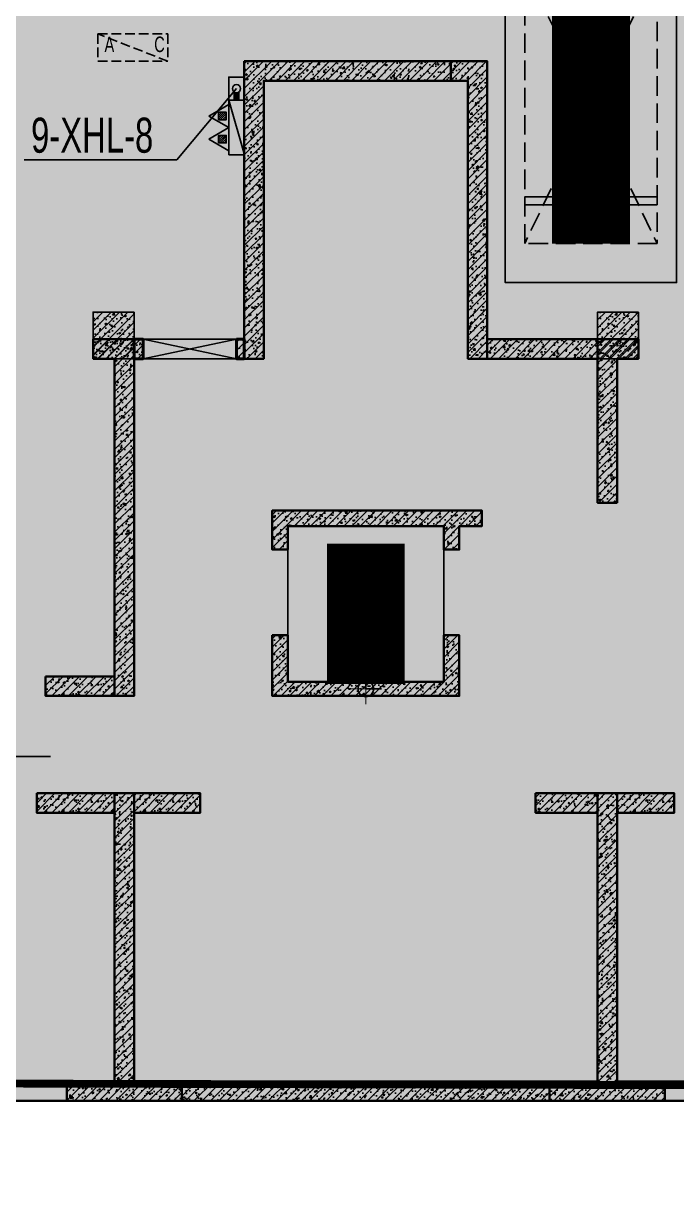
# Model space of a CAD drawing. Extents: x -1338203 to 1886333, y -530034 to 1031844.
# Drawn here: x 659719 to 668108, y -389957 to -375017 of the extents above; entities that cross this region are included whole.
import ezdxf

# ---------------------------------------------------------------- set-up
doc = ezdxf.new("R2010")
doc.units = 0
doc.header["$LTSCALE"] = 1000
doc.header["$MEASUREMENT"] = 0
doc.linetypes.add('A-001-平面参照B2$0$A-001-平面参照B2$0$DASH', pattern=[0.35, 0.25, -0.1])
doc.linetypes.add('DASH', pattern=[0.35, 0.25, -0.1])
for name, color, linetype, plot in [('A-001-主楼相对位置参照$0$AAD-A-MARK', 6, 'Continuous', False), ('A-001-平面参照B2$0$AUDIT_D_230109112056-2', 6, 'Continuous', False), ('M14预留预埋-B2$0$AAD-A-MARK', 6, 'Continuous', False), ('S14柱墙B2_B1$0$AAD-A-MARK', 6, 'Continuous', False)]:
    doc.layers.add(name, color=color, linetype=linetype, plot=plot)
for name, color, linetype in [('A-001-平面参照B2$0$0A-O-EQPM', 215, 'Continuous'), ('A-001-平面参照B2$0$AUDIT-BAD-LAYER', 7, 'Continuous'), ('A-001-车位参照B1$0$A-001-车位参照B1$0$$0$A-001-车位参照B2$0$0A-P-PKNG-CAR(A)', 43, 'Continuous'), ('p-a-core', 1, 'Continuous'), ('S001地下二墙柱$0$S001地下二墙柱$0$0S-CC-LINE', 52, 'Continuous'), ('S001地下二墙柱$0$S001地下二墙柱$0$0S-CW-HATCH', 251, 'Continuous'), ('S001地下二墙柱$0$S001地下二墙柱$0$0S-CW-HATCH-UP', 251, 'Continuous'), ('S14柱墙B2_B1$0$0S-CW-HATCH', 251, 'Continuous'), ('S14柱墙B2_B1$0$0S-CW-HATCH-UP', 251, 'Continuous'), ('S14柱墙B2_B1$0$0S-S-HOLE', 55, 'Continuous'), ('地面指向箭头', 7, 'Continuous'), ('负二层消火栓$0$负二层消火栓$0$0P-ACC-FH', 7, 'Continuous'), ('负二层消火栓$0$负二层消火栓$0$0P-DIM-FH', 3, 'Continuous'), ('负二层消火栓$0$负二层消火栓$0$0P-PIPE-FH', 1, 'Continuous'), ('负二层消火栓$0$负二层消火栓$0$0P-VPIPE-FH', 1, 'Continuous'), ('负二层消火栓$0$负二层消火栓$1$0P-EQUIP-FH', 7, 'Continuous'), ('负二层集水坑及排水沟$0$负二层集水坑及排水沟$0$0P-A-LEAD', 3, 'Continuous')]:
    doc.layers.add(name, color=color, linetype=linetype)
doc.layers.add('p-a-double', color=7, linetype='Continuous', true_color=0x00a0ff)
doc.layers.add('p-h-walkable', color=7, linetype='Continuous', lineweight=70, true_color=0xf0f0f0)
doc.layers.add('S14柱墙B2_B1$0$0S-CW-LINE', color=7, linetype='Continuous', lineweight=50)
doc.styles.add('A-001-平面参照B2$0$A-001-平面参照B2$0$AAD-TXT', font='AAD-TXT', dxfattribs={"width": 0.7, "bigfont": 'AAD-HZTXT'})
doc.styles.add('负二层消火栓$0$负二层消火栓$0$AAD-S', font='aad-s.shx', dxfattribs={"width": 0.7, "bigfont": 'aad-hztxt.shx'})
pattern_1 = [(45, (126415.59, -766686.8), (-53.033009, 53.033009), []), (50, (126415.59, -766686.8), (215.178055, -18.82564), [22.5, -247.5]), (355, (126415.59, -766686.8), (-41.6254, 225.65764), [18, -198]), (100.4514, (126433.52, -766688.37), (173.552815, 206.83186), [19.12206, -210.342634]), (46.1842, (126415.6, -766626.8), (320.17231, -49.6557), [33.75, -371.25]), (96.6356, (126442.27, -766630.94), (280.39881, 292.23536), [28.68309, -315.5139]), (351.1842, (126415.6, -766626.8), (280.39858, 292.23558), [27, -297]), (21, (126445.59, -766641.8), (179.072116, -120.785667), [22.5, -247.5]), (326, (126445.59, -766641.8), (72.9946, 217.54501), [18, -198]), (71.4514, (126460.51, -766651.87), (252.06679, 96.75915), [19.12206, -210.342634]), (37.5, (126415.59, -766686.8), (3.647957, 99.868156), [0, -195.6, 0, -201, 0, -198.75]), (7.5, (126415.59, -766686.8), (78.920861, 118.323514), [0, -114.6, 0, -191.1, 0, -75.75]), (327.5, (126348.69, -766686.8), (160.146731, -6.766462), [0, -75, 0, -234, 0, -310.5]), (317.5, (126318.69, -766686.8), (174.95585, 30.031495), [0, -97.5, 0, -155.4, 0, -220.5])]
pattern_2 = [(45, (126415.59, -766686.8), (-53.033009, 53.033009), []), (50, (126415.59, -766686.8), (215.178055, -18.82564), [22.5, -247.5]), (355, (126415.59, -766686.8), (-41.6254, 225.65764), [18, -198]), (100.4514, (126433.52, -766688.37), (173.552815, 206.83186), [19.12206, -210.34263]), (46.1842, (126415.6, -766626.8), (320.17231, -49.6557), [33.75, -371.25]), (96.6356, (126442.27, -766630.94), (280.39881, 292.23536), [28.68309, -315.5139]), (351.1842, (126415.6, -766626.8), (280.39858, 292.23558), [27, -297]), (21, (126445.59, -766641.8), (179.072116, -120.785667), [22.5, -247.5]), (326, (126445.59, -766641.8), (72.9946, 217.54501), [18, -198]), (71.4514, (126460.51, -766651.87), (252.06679, 96.75915), [19.12206, -210.34263]), (37.5, (126415.59, -766686.8), (3.647957, 99.868156), [0, -195.6, 0, -201, 0, -198.75]), (7.5, (126415.59, -766686.8), (78.920861, 118.323514), [0, -114.6, 0, -191.1, 0, -75.75]), (327.5, (126348.69, -766686.8), (160.146731, -6.766462), [0, -75, 0, -234, 0, -310.5]), (317.5, (126318.69, -766686.8), (174.95585, 30.031495), [0, -97.5, 0, -155.4, 0, -220.5])]
pattern_3 = [(45, (-1692902.3, -654590.26), (-53.0330086, 53.0330086), []), (50, (-1692902.3, -654590.26), (215.178055, -18.82564), [22.5, -247.5]), (355, (-1692902.3, -654590.26), (-41.6254, 225.65764), [18, -198]), (100.4514, (-1692884.37, -654591.83), (173.552815, 206.831863), [19.122057, -210.342634]), (46.1842, (-1692902.3, -654530.26), (320.172315, -49.655704), [33.75, -371.25]), (96.6356, (-1692875.62, -654534.4), (280.39881, 292.23536), [28.683086, -315.5139]), (351.1842, (-1692902.3, -654530.26), (280.398584, 292.23558), [27, -297]), (21, (-1692872.3, -654545.26), (179.072116, -120.785667), [22.5, -247.5]), (326, (-1692872.3, -654545.26), (72.9946, 217.545014), [18, -198]), (71.4514, (-1692857.38, -654555.32), (252.066789, 96.759149), [19.122057, -210.342634]), (37.5, (-1692902.3, -654590.26), (3.6479566, 99.8681561), [0, -195.6, 0, -201, 0, -198.75]), (7.5, (-1692902.3, -654590.26), (78.920861, 118.3235136), [0, -114.6, 0, -191.1, 0, -75.75]), (327.5, (-1692969.2, -654590.26), (160.1467309, -6.7664615), [0, -75, 0, -234, 0, -310.5]), (317.5, (-1692999.2, -654590.26), (174.955851, 30.031495), [0, -97.5, 0, -155.4, 0, -220.5])]
pattern_4 = [(45, (-32169.58, 344469.444), (-53.0330086, 53.0330086), []), (50, (-32169.58, 344469.44), (215.178055, -18.82564), [22.5, -247.5]), (355, (-32169.58, 344469.44), (-41.6254, 225.65764), [18, -198]), (100.4514, (-32151.65, 344467.88), (173.552815, 206.831863), [19.122057, -210.342634]), (46.1842, (-32169.58, 344529.44), (320.172315, -49.655704), [33.75, -371.25]), (96.6356, (-32142.9, 344525.3), (280.39881, 292.23536), [28.68309, -315.5139]), (351.1842, (-32169.58, 344529.44), (280.39858, 292.23558), [27, -297]), (21, (-32139.58, 344514.44), (179.072116, -120.785667), [22.5, -247.5]), (326, (-32139.58, 344514.44), (72.9946, 217.545014), [18, -198]), (71.4514, (-32124.66, 344504.38), (252.06679, 96.75915), [19.122057, -210.342634]), (37.5, (-32169.58, 344469.444), (3.6479566, 99.868156), [0, -195.6, 0, -201, 0, -198.75]), (7.5, (-32169.58, 344469.44), (78.920861, 118.323514), [0, -114.6, 0, -191.1, 0, -75.75]), (327.5, (-32236.48, 344469.44), (160.146731, -6.7664615), [0, -75, 0, -234, 0, -310.5]), (317.5, (-32266.48, 344469.44), (174.95585, 30.031495), [0, -97.5, 0, -155.4, 0, -220.5])]

# ---------------------------------------------------------------- blocks, each defined once
blk = doc.blocks.new('A-001-主楼相对位置参照')
at = {"layer": 'A-001-主楼相对位置参照$0$AAD-A-MARK'}
blk.add_lwpolyline([(-103249, -219863), (-101249, -219863), (-101249, -217863), (-103249, -217863)], close=True, dxfattribs=at)
blk = doc.blocks.new('A-001-平面参照B2$0$A-001-平面参照B2$0$AAD_ARCH_EQPM_高位空调室外机')
at = {"layer": 'A-001-平面参照B2$0$0A-O-EQPM', "linetype": 'A-001-平面参照B2$0$A-001-平面参照B2$0$DASH', "ltscale": 0.5}
blk.add_lwpolyline([(-450, 175), (-450, -175), (450, -175), (-450, 175), (450, 175), (450, -175)], dxfattribs=at)
at = {"layer": 'A-001-平面参照B2$0$0A-O-EQPM', "linetype": 'Continuous', "style": 'A-001-平面参照B2$0$A-001-平面参照B2$0$AAD-TXT', "width": 0.7}
for s, p in [('A', (-364, -58)), ('C', (274, -58))]:
    blk.add_text(s, height=200, dxfattribs=at).set_placement(p)
blk = doc.blocks.new('*U421')
at = {"ltscale": 0.5}
blk.add_blockref('A-001-平面参照B2$0$A-001-平面参照B2$0$AAD_ARCH_EQPM_高位空调室外机', (0, 0), dxfattribs=at)
blk = doc.blocks.new('A-001-平面参照B2')
at = {"layer": 'A-001-平面参照B2$0$AUDIT-BAD-LAYER'}
for q in [(-102249, -219753), (-102049, -219953)]:
    blk.add_line((-102249, -219953), q, dxfattribs=at)
at = {"layer": 'A-001-平面参照B2$0$AUDIT_D_230109112056-2'}
blk.add_circle((-102249, -219953), 100, dxfattribs=at)
at = {"layer": 'A-001-平面参照B2$0$0A-O-EQPM'}
blk.add_blockref('*U421', (-105239, -211718), dxfattribs=at)
blk = doc.blocks.new('负二层集水坑及排水沟')
at = {"layer": '负二层集水坑及排水沟$0$负二层集水坑及排水沟$0$0P-A-LEAD'}
blk.add_line((-111650, -220823), (-106296, -220823), dxfattribs=at)
blk = doc.blocks.new('M14预留预埋-B2')
at = {"layer": 'M14预留预埋-B2$0$AAD-A-MARK', "const_width": 10}
for points in [[(0, 200), (0, -200)], [(-200, 0), (200, 0)]]:
    blk.add_lwpolyline(points, dxfattribs=at)
at = {"layer": 'M14预留预埋-B2$0$AAD-A-MARK'}
blk.add_circle((0, 0), 100, dxfattribs=at)
blk = doc.blocks.new('M001-预留预埋B2')
blk.add_blockref('M14预留预埋-B2', (-102249, -219953))
blk = doc.blocks.new('负二层消火栓$0$负二层消火栓$1$$TwtSys$00000546')
h = blk.add_hatch()
h.set_pattern_fill('ANSI31', color=256, scale=200, style=0)
h.set_pattern_definition([(45, (-38543.802, -6670.83), (-17.67767, 17.67767), [])])
h.paths.add_polyline_path([(-65, 174), (65, 174), (65, 44), (-65, 44)])
for points in [[(0, 344), (-198, 0), (198, 0)], [(-65, 174), (65, 174), (65, 44), (-65, 44)]]:
    blk.add_lwpolyline(points, close=True)
blk = doc.blocks.new('负二层消火栓$0$负二层消火栓$0$$TwtSys$00000434')
for p, q in [((-0.5, 0.5), (-0.5, -0.5)), ((-0.5, -0.5), (0.5, 0.5)), ((0.5, 0.5), (-0.5, 0.5)), ((0.5, -0.5), (0.5, 0.5)), ((-0.5, -0.5), (0.5, -0.5))]:
    blk.add_line(p, q)
blk.add_solid([(0.5, -0.5), (0.5, 0.5), (-0.5, -0.5)])
blk = doc.blocks.new('负二层消火栓')
at = {"layer": '负二层消火栓$0$负二层消火栓$0$0P-ACC-FH'}
blk.add_lwpolyline([(-104008, -213095), (-103808, -213095), (-103808, -212096), (-104008, -212096)], close=True, dxfattribs=at)
at = {"layer": '负二层消火栓$0$负二层消火栓$0$0P-DIM-FH'}
for p, q in [((-103908, -212245), (-104674, -213158)), ((-104674, -213158), (-106636, -213158))]:
    blk.add_line(p, q, dxfattribs=at)
at = {"layer": '负二层消火栓$0$负二层消火栓$0$0P-PIPE-FH', "linetype": 'Continuous', "const_width": 82.5}
blk.add_lwpolyline([(-103908, -212298), (-103908, -212395)], dxfattribs=at)
at = {"layer": '负二层消火栓$0$负二层消火栓$0$0P-VPIPE-FH', "linetype": 'Continuous'}
blk.add_circle((-103908, -212245), 52.5, dxfattribs=at)
at = {"layer": '负二层消火栓$0$负二层消火栓$0$0P-ACC-FH', "xscale": -700, "yscale": -200, "zscale": 700, "rotation": 270}
blk.add_blockref('负二层消火栓$0$负二层消火栓$0$$TwtSys$00000434', (-103908, -212745), dxfattribs=at)
at = {"layer": '负二层消火栓$0$负二层消火栓$1$0P-EQUIP-FH', "xscale": -0.75, "yscale": 0.75, "zscale": 0.75, "rotation": 90}
for p in [(-104008, -212597, 800), (-104008, -212894, 800)]:
    blk.add_blockref('负二层消火栓$0$负二层消火栓$1$$TwtSys$00000546', p, dxfattribs=at)
at = {"layer": '负二层消火栓$0$负二层消火栓$0$0P-DIM-FH', "color": 7, "style": '负二层消火栓$0$负二层消火栓$0$AAD-S', "width": 0.7}
blk.add_text('9-XHL-8', height=450, dxfattribs=at).set_placement((-106546, -213068))
blk = doc.blocks.new('A$Cb720460c')
at = {"layer": '地面指向箭头'}
h = blk.add_hatch(color=251, dxfattribs=at)
h.dxf.hatch_style = 1
h.paths.add_polyline_path([(249440, 150783), (249140, 150283), (248840, 150783)])
blk = doc.blocks.new('子母车位')
at = {"layer": 'A-001-车位参照B1$0$A-001-车位参照B1$0$$0$A-001-车位参照B2$0$0A-P-PKNG-CAR(A)', "color": 5, "linetype": 'DASH'}
for p, q in [((-2200, 4300), (0, 4300)), ((-1950, 4050), (-250, 500)), ((-250, 4050), (-1950, 500))]:
    blk.add_line(p, q, dxfattribs=at)
at = {"layer": 'A-001-车位参照B1$0$A-001-车位参照B1$0$$0$A-001-车位参照B2$0$0A-P-PKNG-CAR(A)', "color": 5}
blk.add_lwpolyline([(0, 4300), (0, 0), (-2200, 0), (-2200, 4300), (-2500, 4300), (-2500, 9600), (0, 9600), (0, 4300)], dxfattribs=at)
at = {"layer": 'A-001-车位参照B1$0$A-001-车位参照B1$0$$0$A-001-车位参照B2$0$0A-P-PKNG-CAR(A)', "color": 5, "linetype": 'DASH'}
blk.add_lwpolyline([(-2200, 4800), (-300, 4800), (-300, 9350), (-2200, 4800), (-2200, 9350), (-300, 9350)], dxfattribs=at)
at = {"layer": 'A-001-车位参照B1$0$A-001-车位参照B1$0$$0$A-001-车位参照B2$0$0A-P-PKNG-CAR(A)', "color": 5}
for points in [[(-300, 5800), (-2200, 5800), (-2200, 5900), (-300, 5900)], [(-250, 1000), (-1950, 1000), (-1950, 1100), (-250, 1100)]]:
    blk.add_lwpolyline(points, close=True, dxfattribs=at)
at = {"layer": 'A-001-车位参照B1$0$A-001-车位参照B1$0$$0$A-001-车位参照B2$0$0A-P-PKNG-CAR(A)', "color": 5, "linetype": 'DASH'}
blk.add_lwpolyline([(-250, 4050), (-250, 500), (-1950, 500), (-1950, 4050)], close=True, dxfattribs=at)
at = {"layer": 'p-a-double', "ltscale": 0.002, "const_width": 1000}
blk.add_lwpolyline([(-1100, 500), (-1100, 9350)], dxfattribs=at)

msp = doc.modelspace()

# ---------------------------------------------------------------- hatches: boundary and pattern name
at = {"layer": 'p-h-walkable', "ltscale": 0.002}
h = msp.add_hatch(color=256, dxfattribs=at)
h.dxf.hatch_style = 1
h.paths.add_polyline_path([(728556.4, -320761.3), (728556.4, -348211.5), (746356.3, -348211.5), (750916.3, -338175), (842896.3, -338175), (843211.3, -349155), (839116.3, -349155), (839116.3, -377051.5), (864906.4, -377051.5), (864906.4, -390806.6), (875856.3, -395571.5), (875856.3, -404751.5), (834560.3, -404751.5), (839142.7, -442064.3), (869465.2, -438340.4), (871163.2, -452166.5), (873704.1, -451854.5), (877328.6, -464960.4), (761876, -479139.1), (761132.9, -468418.3), (764950.6, -465209), (763252.8, -451384.3), (799242.4, -446964.4), (793807.3, -404751.5), (750756.3, -404751.5), (751556.3, -388855), (648066.6, -388604.4), (648066.6, -380374.4), (641016.6, -380374.4), (641512.3, -365348.2), (660006.6, -364574.4), (660306.6, -340846.8), (656406.6, -340846.8), (656406.6, -336396.8), (656656.4, -340532.4), (656406.4, -332417.4), (712156.4, -332417.4), (712080.9, -320761.3)])
at = {"layer": 'S001地下二墙柱$0$S001地下二墙柱$0$0S-CW-HATCH'}
h = msp.add_hatch(color=256, dxfattribs=at)
h.dxf.hatch_style = 1
h.paths.add_polyline_path([(661141.6, -378724.4), (660616.6, -378724.4), (660616.6, -379324.4), (661141.6, -379324.4)])
h = msp.add_hatch(color=256, dxfattribs=at)
h.dxf.hatch_style = 1
h.paths.add_polyline_path([(667616.6, -378724.4), (667091.6, -378724.4), (667091.6, -379324.4), (667616.6, -379324.4)])
at = {"layer": 'S001地下二墙柱$0$S001地下二墙柱$0$0S-CW-HATCH-UP'}
h = msp.add_hatch(dxfattribs=at)
h.set_pattern_fill('钢筋混凝土', color=256, scale=30)
h.set_pattern_definition([(45, (693452.34, -369772.69), (-53.03301, 53.03301), []), (50, (693452.34, -369772.69), (215.1781, -18.8256), [22.5, -247.5]), (355, (693452.34, -369772.69), (-41.6254, 225.6576), [18, -198]), (100.4514, (693470.27, -369774.26), (173.5528, 206.8319), [19.122, -210.3426]), (46.1842, (693452.34, -369712.7), (320.1723, -49.6557), [33.75, -371.25]), (96.6356, (693479.02, -369716.82), (280.3988, 292.2354), [28.683, -315.514]), (351.1842, (693452.34, -369712.7), (280.3986, 292.2356), [27, -297]), (21, (693482.34, -369727.69), (179.0721, -120.7857), [22.5, -247.5]), (326, (693482.34, -369727.69), (72.9946, 217.545), [18, -198]), (71.4514, (693497.26, -369737.75), (252.0668, 96.7591), [19.122, -210.3426]), (37.5, (693452.34, -369772.69), (3.64796, 99.86816), [0, -195.6, 0, -201, 0, -198.75]), (7.5, (693452.34, -369772.69), (78.92086, 118.3235), [0, -114.6, 0, -191.1, 0, -75.75]), (327.5, (693385.44, -369772.69), (160.14673, -6.76646), [0, -75, 0, -234, 0, -310.5]), (317.5, (693355.44, -369772.69), (174.95585, 30.0315), [0, -97.5, 0, -155.4, 0, -220.5])])
h.paths.add_polyline_path([(661141.6, -378724.4), (660616.6, -378724.4), (660616.6, -379324.4), (661141.6, -379324.4)])
h = msp.add_hatch(dxfattribs=at)
h.set_pattern_fill('钢筋混凝土', color=256, scale=30)
h.set_pattern_definition([(45, (699902.34, -369772.69), (-53.03301, 53.03301), []), (50, (699902.34, -369772.69), (215.1781, -18.8256), [22.5, -247.5]), (355, (699902.34, -369772.69), (-41.6254, 225.6576), [18, -198]), (100.4514, (699920.27, -369774.26), (173.5528, 206.8319), [19.122, -210.3426]), (46.1842, (699902.34, -369712.7), (320.1723, -49.6557), [33.75, -371.25]), (96.6356, (699929.02, -369716.82), (280.3988, 292.2354), [28.683, -315.514]), (351.1842, (699902.34, -369712.7), (280.3986, 292.2356), [27, -297]), (21, (699932.34, -369727.69), (179.0721, -120.7857), [22.5, -247.5]), (326, (699932.34, -369727.69), (72.9946, 217.545), [18, -198]), (71.4514, (699947.26, -369737.75), (252.0668, 96.7591), [19.122, -210.3426]), (37.5, (699902.34, -369772.69), (3.64796, 99.86816), [0, -195.6, 0, -201, 0, -198.75]), (7.5, (699902.34, -369772.69), (78.92086, 118.3235), [0, -114.6, 0, -191.1, 0, -75.75]), (327.5, (699835.44, -369772.69), (160.14673, -6.76646), [0, -75, 0, -234, 0, -310.5]), (317.5, (699805.44, -369772.69), (174.95585, 30.0315), [0, -97.5, 0, -155.4, 0, -220.5])])
h.paths.add_polyline_path([(667616.6, -378724.4), (667091.6, -378724.4), (667091.6, -379324.4), (667616.6, -379324.4)])
at = {"layer": 'S14柱墙B2_B1$0$0S-CW-HATCH'}
h = msp.add_hatch(color=256, dxfattribs=at)
h.dxf.hatch_style = 1
h.paths.add_polyline_path([(662556.6, -375504.4), (662556.6, -379324.4), (662806.6, -379324.4), (662806.6, -375754.4), (665206.6, -375754.4), (665206.6, -375504.4)])
h = msp.add_hatch(color=256, dxfattribs=at)
h.dxf.hatch_style = 1
h.paths.add_polyline_path([(665206.6, -375754.4), (665426.6, -375754.4), (665426.6, -379324.4), (665676.6, -379324.4), (665676.6, -375504.4), (665206.6, -375504.4)])
h = msp.add_hatch(color=256, dxfattribs=at)
h.dxf.hatch_style = 1
h.paths.add_polyline_path([(660616.6, -379324.4), (660891.6, -379324.4), (660891.6, -383654.4), (661141.6, -383654.4), (661141.6, -379074.4), (660616.6, -379074.4)])
h = msp.add_hatch(color=256, dxfattribs=at)
h.dxf.hatch_style = 1
h.paths.add_polyline_path([(661141.6, -379074.4), (661256.6, -379074.4), (661256.6, -379324.4), (661141.6, -379324.4)])
h = msp.add_hatch(color=256, dxfattribs=at)
h.dxf.hatch_style = 1
h.paths.add_polyline_path([(662456.6, -379074.4), (662556.6, -379074.4), (662556.6, -379324.4), (662456.6, -379324.4)])
h = msp.add_hatch(color=256, dxfattribs=at)
h.dxf.hatch_style = 1
h.paths.add_polyline_path([(665676.6, -379074.4), (667091.6, -379074.4), (667091.6, -379324.4), (665676.6, -379324.4)])
h = msp.add_hatch(color=256, dxfattribs=at)
h.dxf.hatch_style = 1
h.paths.add_polyline_path([(667341.6, -381174.4), (667341.6, -379324.4), (667616.6, -379324.4), (667616.6, -379074.4), (667091.6, -379074.4), (667091.6, -381174.4)])
h = msp.add_hatch(color=256, dxfattribs=at)
h.dxf.hatch_style = 1
h.paths.add_polyline_path([(663116.6, -381774.4), (663116.6, -381474.4), (664226.6, -381474.4), (665116.6, -381474.4), (665116.6, -381774.4), (665316.6, -381774.4), (665316.6, -381474.4), (665606.6, -381474.4), (665606.6, -381294.4), (665606.6, -381274.4), (662936.6, -381274.4), (662916.6, -381274.4), (662916.6, -381774.4)])
h = msp.add_hatch(color=256, dxfattribs=at)
h.dxf.hatch_style = 1
h.paths.add_polyline_path([(662916.6, -382874.4), (662916.6, -383654.4), (664116.6, -383654.4), (665316.6, -383654.4), (665316.6, -382874.4), (665116.6, -382874.4), (665116.6, -383474.4), (664116.6, -383474.4), (663116.6, -383474.4), (663116.6, -382874.4)])
h = msp.add_hatch(color=256, dxfattribs=at)
h.dxf.hatch_style = 1
h.paths.add_polyline_path([(660006.6, -383404.4), (660891.6, -383404.4), (660891.6, -383654.4), (660006.6, -383654.4)])
h = msp.add_hatch(color=256, dxfattribs=at)
h.dxf.hatch_style = 1
h.paths.add_polyline_path([(659891.6, -384904.4), (660891.6, -384904.4), (660891.6, -385154.4), (659891.6, -385154.4)])
h = msp.add_hatch(color=256, dxfattribs=at)
h.dxf.hatch_style = 1
h.paths.add_polyline_path([(660276.6, -388854.4), (661016.6, -388854.4), (661756.6, -388854.4), (661756.6, -388604.4), (661141.6, -388604.4), (661141.6, -384904.4), (660891.6, -384904.4), (660891.6, -388604.4), (660276.6, -388604.4)])
h = msp.add_hatch(color=256, dxfattribs=at)
h.dxf.hatch_style = 1
h.paths.add_polyline_path([(661141.6, -384904.4), (661991.6, -384904.4), (661991.6, -385154.4), (661141.6, -385154.4)])
h = msp.add_hatch(color=256, dxfattribs=at)
h.dxf.hatch_style = 1
h.paths.add_polyline_path([(666296.6, -384904.4), (667091.6, -384904.4), (667091.6, -385154.4), (666296.6, -385154.4)])
h = msp.add_hatch(color=256, dxfattribs=at)
h.dxf.hatch_style = 1
h.paths.add_polyline_path([(667091.6, -388604.4), (666476.6, -388604.4), (666476.6, -388854.4), (667216.6, -388854.4), (667956.6, -388854.4), (667956.6, -388604.4), (667341.6, -388604.4), (667341.6, -384904.4), (667091.6, -384904.4)])
h = msp.add_hatch(color=256, dxfattribs=at)
h.dxf.hatch_style = 1
h.paths.add_polyline_path([(667341.6, -384904.4), (668076.6, -384904.4), (668076.6, -385154.4), (667341.6, -385154.4)])
h = msp.add_hatch(color=256, dxfattribs=at)
h.dxf.hatch_style = 1
h.paths.add_polyline_path([(654776.6, -388604.4), (660276.6, -388604.4), (660276.6, -388854.4), (654776.6, -388854.4)])
h = msp.add_hatch(color=256, dxfattribs=at)
h.dxf.hatch_style = 1
h.paths.add_polyline_path([(661756.6, -388604.4), (666476.6, -388604.4), (666476.6, -388854.4), (661756.6, -388854.4)])
h = msp.add_hatch(color=256, dxfattribs=at)
h.dxf.hatch_style = 1
h.paths.add_polyline_path([(667956.6, -388604.4), (673456.6, -388604.4), (673456.6, -388854.4), (667956.6, -388854.4)])
at = {"layer": 'S14柱墙B2_B1$0$0S-CW-HATCH-UP'}
h = msp.add_hatch(dxfattribs=at)
h.set_pattern_fill('钢筋混凝土', color=256, scale=30)
h.set_pattern_definition(pattern_1)
h.paths.add_polyline_path([(662556.6, -375504.4), (662556.6, -379324.4), (662806.6, -379324.4), (662806.6, -375754.4), (665206.6, -375754.4), (665206.6, -375504.4)])
h = msp.add_hatch(dxfattribs=at)
h.set_pattern_fill('钢筋混凝土', color=256, scale=30)
h.set_pattern_definition(pattern_1)
h.paths.add_polyline_path([(665206.6, -375754.4), (665426.6, -375754.4), (665426.6, -379324.4), (665676.6, -379324.4), (665676.6, -375504.4), (665206.6, -375504.4)])
h = msp.add_hatch(dxfattribs=at)
h.set_pattern_fill('钢筋混凝土', color=256, scale=30)
h.set_pattern_definition(pattern_1)
h.paths.add_polyline_path([(660616.6, -379324.4), (660891.6, -379324.4), (660891.6, -383654.4), (661141.6, -383654.4), (661141.6, -379074.4), (660616.6, -379074.4)])
h = msp.add_hatch(dxfattribs=at)
h.set_pattern_fill('钢筋混凝土', color=256, scale=30)
h.set_pattern_definition(pattern_4)
h.paths.add_polyline_path([(661141.6, -379074.4), (661256.6, -379074.4), (661256.6, -379324.4), (661141.6, -379324.4)])
h = msp.add_hatch(dxfattribs=at)
h.set_pattern_fill('钢筋混凝土', color=256, scale=30)
h.set_pattern_definition(pattern_4)
h.paths.add_polyline_path([(662456.6, -379074.4), (662556.6, -379074.4), (662556.6, -379324.4), (662456.6, -379324.4)])
h = msp.add_hatch(dxfattribs=at)
h.set_pattern_fill('钢筋混凝土', color=256, scale=30)
h.set_pattern_definition([(45, (-1692902.3, -539828.24), (-53.0330086, 53.0330086), []), (50, (-1692902.3, -539828.24), (215.178055, -18.82564), [22.5, -247.5]), (355, (-1692902.3, -539828.24), (-41.6254, 225.65764), [18, -198]), (100.4514, (-1692884.37, -539829.8), (173.552815, 206.831863), [19.122057, -210.342634]), (46.1842, (-1692902.3, -539768.24), (320.172315, -49.655704), [33.75, -371.25]), (96.6356, (-1692875.62, -539772.38), (280.39881, 292.23536), [28.683086, -315.5139]), (351.1842, (-1692902.3, -539768.24), (280.398584, 292.23558), [27, -297]), (21, (-1692872.3, -539783.24), (179.072116, -120.785667), [22.5, -247.5]), (326, (-1692872.3, -539783.24), (72.9946, 217.545014), [18, -198]), (71.4514, (-1692857.38, -539793.3), (252.066789, 96.759149), [19.122057, -210.342634]), (37.5, (-1692902.3, -539828.24), (3.6479566, 99.8681561), [0, -195.6, 0, -201, 0, -198.75]), (7.5, (-1692902.3, -539828.24), (78.920861, 118.3235136), [0, -114.6, 0, -191.1, 0, -75.75]), (327.5, (-1692969.2, -539828.24), (160.1467309, -6.7664615), [0, -75, 0, -234, 0, -310.5]), (317.5, (-1692999.2, -539828.24), (174.955851, 30.031495), [0, -97.5, 0, -155.4, 0, -220.5])])
h.paths.add_polyline_path([(665676.6, -379074.4), (667091.6, -379074.4), (667091.6, -379324.4), (665676.6, -379324.4)])
h = msp.add_hatch(dxfattribs=at)
h.set_pattern_fill('钢筋混凝土', color=256, scale=30)
h.set_pattern_definition(pattern_1)
h.paths.add_polyline_path([(667341.6, -381174.4), (667341.6, -379324.4), (667616.6, -379324.4), (667616.6, -379074.4), (667091.6, -379074.4), (667091.6, -381174.4)])
h = msp.add_hatch(dxfattribs=at)
h.set_pattern_fill('钢筋混凝土', color=256, scale=30)
h.set_pattern_definition(pattern_1)
h.paths.add_polyline_path([(663116.6, -381774.4), (663116.6, -381474.4), (664226.6, -381474.4), (665116.6, -381474.4), (665116.6, -381774.4), (665316.6, -381774.4), (665316.6, -381474.4), (665606.6, -381474.4), (665606.6, -381294.4), (665606.6, -381274.4), (662936.6, -381274.4), (662916.6, -381274.4), (662916.6, -381774.4)])
h = msp.add_hatch(dxfattribs=at)
h.set_pattern_fill('钢筋混凝土', color=256, scale=30)
h.set_pattern_definition(pattern_1)
h.paths.add_polyline_path([(662916.6, -382874.4), (662916.6, -383654.4), (664116.6, -383654.4), (665316.6, -383654.4), (665316.6, -382874.4), (665116.6, -382874.4), (665116.6, -383474.4), (664116.6, -383474.4), (663116.6, -383474.4), (663116.6, -382874.4)])
h = msp.add_hatch(dxfattribs=at)
h.set_pattern_fill('钢筋混凝土', color=256, scale=30)
h.set_pattern_definition([(45, (-1685392.3, -649390.26), (-53.0330086, 53.0330086), []), (50, (-1685392.3, -649390.26), (215.178055, -18.82564), [22.5, -247.5]), (355, (-1685392.3, -649390.26), (-41.6254, 225.65764), [18, -198]), (100.4514, (-1685374.37, -649391.83), (173.552815, 206.831863), [19.122057, -210.342634]), (46.1842, (-1685392.3, -649330.26), (320.172315, -49.655704), [33.75, -371.25]), (96.6356, (-1685365.62, -649334.4), (280.39881, 292.23536), [28.683086, -315.5139]), (351.1842, (-1685392.3, -649330.26), (280.398584, 292.23558), [27, -297]), (21, (-1685362.3, -649345.26), (179.072116, -120.785667), [22.5, -247.5]), (326, (-1685362.3, -649345.26), (72.9946, 217.545014), [18, -198]), (71.4514, (-1685347.38, -649355.32), (252.066789, 96.759149), [19.122057, -210.342634]), (37.5, (-1685392.3, -649390.26), (3.6479566, 99.8681561), [0, -195.6, 0, -201, 0, -198.75]), (7.5, (-1685392.3, -649390.26), (78.920861, 118.3235136), [0, -114.6, 0, -191.1, 0, -75.75]), (327.5, (-1685459.2, -649390.26), (160.1467309, -6.7664615), [0, -75, 0, -234, 0, -310.5]), (317.5, (-1685489.2, -649390.26), (174.955851, 30.031495), [0, -97.5, 0, -155.4, 0, -220.5])])
h.paths.add_polyline_path([(660006.6, -383404.4), (660891.6, -383404.4), (660891.6, -383654.4), (660006.6, -383654.4)])
h = msp.add_hatch(dxfattribs=at)
h.set_pattern_fill('钢筋混凝土', color=256, scale=30)
h.set_pattern_definition([(45, (-1685392.3, -650890.26), (-53.0330086, 53.0330086), []), (50, (-1685392.3, -650890.26), (215.178055, -18.82564), [22.5, -247.5]), (355, (-1685392.3, -650890.26), (-41.6254, 225.65764), [18, -198]), (100.4514, (-1685374.37, -650891.83), (173.552815, 206.831863), [19.122057, -210.342634]), (46.1842, (-1685392.3, -650830.26), (320.172315, -49.655704), [33.75, -371.25]), (96.6356, (-1685365.62, -650834.4), (280.39881, 292.23536), [28.683086, -315.5139]), (351.1842, (-1685392.3, -650830.26), (280.398584, 292.23558), [27, -297]), (21, (-1685362.3, -650845.26), (179.072116, -120.785667), [22.5, -247.5]), (326, (-1685362.3, -650845.26), (72.9946, 217.545014), [18, -198]), (71.4514, (-1685347.38, -650855.32), (252.066789, 96.759149), [19.122057, -210.342634]), (37.5, (-1685392.3, -650890.26), (3.6479566, 99.8681561), [0, -195.6, 0, -201, 0, -198.75]), (7.5, (-1685392.3, -650890.26), (78.920861, 118.3235136), [0, -114.6, 0, -191.1, 0, -75.75]), (327.5, (-1685459.2, -650890.26), (160.1467309, -6.7664615), [0, -75, 0, -234, 0, -310.5]), (317.5, (-1685489.2, -650890.26), (174.955851, 30.031495), [0, -97.5, 0, -155.4, 0, -220.5])])
h.paths.add_polyline_path([(659891.6, -384904.4), (660891.6, -384904.4), (660891.6, -385154.4), (659891.6, -385154.4)])
h = msp.add_hatch(dxfattribs=at)
h.set_pattern_fill('钢筋混凝土', color=256, scale=30)
h.set_pattern_definition(pattern_2)
h.paths.add_polyline_path([(660276.6, -388854.4), (661016.6, -388854.4), (661756.6, -388854.4), (661756.6, -388604.4), (661141.6, -388604.4), (661141.6, -384904.4), (660891.6, -384904.4), (660891.6, -388604.4), (660276.6, -388604.4)])
h = msp.add_hatch(dxfattribs=at)
h.set_pattern_fill('钢筋混凝土', color=256, scale=30)
h.set_pattern_definition([(45, (-1684347.3, -650890.26), (-53.0330086, 53.0330086), []), (50, (-1684347.3, -650890.26), (215.178055, -18.82564), [22.5, -247.5]), (355, (-1684347.3, -650890.26), (-41.6254, 225.65764), [18, -198]), (100.4514, (-1684329.37, -650891.83), (173.552815, 206.831863), [19.122057, -210.342634]), (46.1842, (-1684347.3, -650830.26), (320.172315, -49.655704), [33.75, -371.25]), (96.6356, (-1684320.62, -650834.4), (280.39881, 292.23536), [28.683086, -315.5139]), (351.1842, (-1684347.3, -650830.26), (280.398584, 292.23558), [27, -297]), (21, (-1684317.3, -650845.26), (179.072116, -120.785667), [22.5, -247.5]), (326, (-1684317.3, -650845.26), (72.9946, 217.545014), [18, -198]), (71.4514, (-1684302.38, -650855.32), (252.066789, 96.759149), [19.122057, -210.342634]), (37.5, (-1684347.3, -650890.26), (3.6479566, 99.8681561), [0, -195.6, 0, -201, 0, -198.75]), (7.5, (-1684347.3, -650890.26), (78.920861, 118.3235136), [0, -114.6, 0, -191.1, 0, -75.75]), (327.5, (-1684414.2, -650890.26), (160.1467309, -6.7664615), [0, -75, 0, -234, 0, -310.5]), (317.5, (-1684444.2, -650890.26), (174.955851, 30.031495), [0, -97.5, 0, -155.4, 0, -220.5])])
h.paths.add_polyline_path([(661141.6, -384904.4), (661991.6, -384904.4), (661991.6, -385154.4), (661141.6, -385154.4)])
h = msp.add_hatch(dxfattribs=at)
h.set_pattern_fill('钢筋混凝土', color=256, scale=30)
h.set_pattern_definition([(45, (-1679482.3, -650890.26), (-53.0330086, 53.0330086), []), (50, (-1679482.3, -650890.26), (215.178055, -18.82564), [22.5, -247.5]), (355, (-1679482.3, -650890.26), (-41.6254, 225.65764), [18, -198]), (100.4514, (-1679464.37, -650891.83), (173.552815, 206.831863), [19.122057, -210.342634]), (46.1842, (-1679482.3, -650830.26), (320.172315, -49.655704), [33.75, -371.25]), (96.6356, (-1679455.62, -650834.4), (280.39881, 292.23536), [28.683086, -315.5139]), (351.1842, (-1679482.3, -650830.26), (280.398584, 292.23558), [27, -297]), (21, (-1679452.3, -650845.26), (179.072116, -120.785667), [22.5, -247.5]), (326, (-1679452.3, -650845.26), (72.9946, 217.545014), [18, -198]), (71.4514, (-1679437.38, -650855.32), (252.066789, 96.759149), [19.122057, -210.342634]), (37.5, (-1679482.3, -650890.26), (3.6479566, 99.8681561), [0, -195.6, 0, -201, 0, -198.75]), (7.5, (-1679482.3, -650890.26), (78.920861, 118.3235136), [0, -114.6, 0, -191.1, 0, -75.75]), (327.5, (-1679549.2, -650890.26), (160.1467309, -6.7664615), [0, -75, 0, -234, 0, -310.5]), (317.5, (-1679579.2, -650890.26), (174.955851, 30.031495), [0, -97.5, 0, -155.4, 0, -220.5])])
h.paths.add_polyline_path([(666296.6, -384904.4), (667091.6, -384904.4), (667091.6, -385154.4), (666296.6, -385154.4)])
h = msp.add_hatch(dxfattribs=at)
h.set_pattern_fill('钢筋混凝土', color=256, scale=30)
h.set_pattern_definition(pattern_2)
h.paths.add_polyline_path([(667091.6, -388604.4), (666476.6, -388604.4), (666476.6, -388854.4), (667216.6, -388854.4), (667956.6, -388854.4), (667956.6, -388604.4), (667341.6, -388604.4), (667341.6, -384904.4), (667091.6, -384904.4)])
h = msp.add_hatch(dxfattribs=at)
h.set_pattern_fill('钢筋混凝土', color=256, scale=30)
h.set_pattern_definition([(45, (-1678057.3, -650890.26), (-53.0330086, 53.0330086), []), (50, (-1678057.3, -650890.26), (215.178055, -18.82564), [22.5, -247.5]), (355, (-1678057.3, -650890.26), (-41.6254, 225.65764), [18, -198]), (100.4514, (-1678039.37, -650891.83), (173.552815, 206.831863), [19.122057, -210.342634]), (46.1842, (-1678057.3, -650830.26), (320.172315, -49.655704), [33.75, -371.25]), (96.6356, (-1678030.62, -650834.4), (280.39881, 292.23536), [28.683086, -315.5139]), (351.1842, (-1678057.3, -650830.26), (280.398584, 292.23558), [27, -297]), (21, (-1678027.3, -650845.26), (179.072116, -120.785667), [22.5, -247.5]), (326, (-1678027.3, -650845.26), (72.9946, 217.545014), [18, -198]), (71.4514, (-1678012.38, -650855.32), (252.066789, 96.759149), [19.122057, -210.342634]), (37.5, (-1678057.3, -650890.26), (3.6479566, 99.8681561), [0, -195.6, 0, -201, 0, -198.75]), (7.5, (-1678057.3, -650890.26), (78.920861, 118.3235136), [0, -114.6, 0, -191.1, 0, -75.75]), (327.5, (-1678124.2, -650890.26), (160.1467309, -6.7664615), [0, -75, 0, -234, 0, -310.5]), (317.5, (-1678154.2, -650890.26), (174.955851, 30.031495), [0, -97.5, 0, -155.4, 0, -220.5])])
h.paths.add_polyline_path([(667341.6, -384904.4), (668076.6, -384904.4), (668076.6, -385154.4), (667341.6, -385154.4)])
h = msp.add_hatch(dxfattribs=at)
h.set_pattern_fill('钢筋混凝土', color=256, scale=30)
h.set_pattern_definition(pattern_3)
h.paths.add_polyline_path([(654776.6, -388604.4), (660276.6, -388604.4), (660276.6, -388854.4), (654776.6, -388854.4)])
h = msp.add_hatch(dxfattribs=at)
h.set_pattern_fill('钢筋混凝土', color=256, scale=30)
h.set_pattern_definition(pattern_3)
h.paths.add_polyline_path([(661756.6, -388604.4), (666476.6, -388604.4), (666476.6, -388854.4), (661756.6, -388854.4)])
h = msp.add_hatch(dxfattribs=at)
h.set_pattern_fill('钢筋混凝土', color=256, scale=30)
h.set_pattern_definition(pattern_3)
h.paths.add_polyline_path([(667956.6, -388604.4), (673456.6, -388604.4), (673456.6, -388854.4), (667956.6, -388854.4)])

# ---------------------------------------------------------------- linework, layer by layer
at = {"layer": 'p-a-core', "ltscale": 0.002, "const_width": 1000, "elevation": -83050}
msp.add_lwpolyline([(664116.4, -381700), (664116.4, -383500)], dxfattribs=at)
at = {"layer": 'p-h-walkable', "ltscale": 0.002, "const_width": 100, "elevation": -83050}
msp.add_lwpolyline([(751556.3, -388855), (648066.6, -388604.4), (648066.6, -380374.4), (641016.6, -380374.4), (641512.3, -365348.2), (660006.6, -364574.4), (660306.6, -340846.8), (656406.6, -340846.8), (656406.6, -336396.8), (656656.4, -340532.4), (656406.4, -332417.4), (712156.4, -332417.4), (712080.9, -320761.3), (728556.4, -320761.3), (728556.4, -348211.5), (746356.3, -348211.5)], dxfattribs=at)
at = {"layer": 'S001地下二墙柱$0$S001地下二墙柱$0$0S-CC-LINE', "color": 1}
for points in [[(661141.6, -378724.4), (660616.6, -378724.4), (660616.6, -379324.4), (661141.6, -379324.4)], [(667616.6, -378724.4), (667091.6, -378724.4), (667091.6, -379324.4), (667616.6, -379324.4)]]:
    msp.add_lwpolyline(points, close=True, dxfattribs=at)
at = {"layer": 'S14柱墙B2_B1$0$0S-CW-LINE', "lineweight": 35}
for points in [[(662556.6, -375504.4), (662556.6, -379324.4), (662806.6, -379324.4), (662806.6, -375754.4), (665206.6, -375754.4), (665206.6, -375504.4)], [(665206.6, -375754.4), (665426.6, -375754.4), (665426.6, -379324.4), (665676.6, -379324.4), (665676.6, -375504.4), (665206.6, -375504.4)], [(660616.6, -379324.4), (660891.6, -379324.4), (660891.6, -383654.4), (661141.6, -383654.4), (661141.6, -379074.4), (660616.6, -379074.4)], [(665676.6, -379074.4), (667091.6, -379074.4), (667091.6, -379324.4), (665676.6, -379324.4)], [(667341.6, -381174.4), (667341.6, -379324.4), (667616.6, -379324.4), (667616.6, -379074.4), (667091.6, -379074.4), (667091.6, -381174.4)], [(663116.6, -381774.4), (663116.6, -381474.4), (664226.6, -381474.4), (665116.6, -381474.4), (665116.6, -381774.4), (665316.6, -381774.4), (665316.6, -381474.4), (665606.6, -381474.4), (665606.6, -381294.4), (665606.6, -381274.4), (662936.6, -381274.4), (662916.6, -381274.4), (662916.6, -381774.4)], [(662916.6, -382874.4), (662916.6, -383654.4), (664116.6, -383654.4), (665316.6, -383654.4), (665316.6, -382874.4), (665116.6, -382874.4), (665116.6, -383474.4), (664116.6, -383474.4), (663116.6, -383474.4), (663116.6, -382874.4)], [(660006.6, -383404.4), (660891.6, -383404.4), (660891.6, -383654.4), (660006.6, -383654.4)], [(659891.6, -384904.4), (660891.6, -384904.4), (660891.6, -385154.4), (659891.6, -385154.4)], [(660276.6, -388854.4), (661016.6, -388854.4), (661756.6, -388854.4), (661756.6, -388604.4), (661141.6, -388604.4), (661141.6, -384904.4), (660891.6, -384904.4), (660891.6, -388604.4), (660276.6, -388604.4)], [(661141.6, -384904.4), (661991.6, -384904.4), (661991.6, -385154.4), (661141.6, -385154.4)], [(666296.6, -384904.4), (667091.6, -384904.4), (667091.6, -385154.4), (666296.6, -385154.4)], [(667091.6, -388604.4), (666476.6, -388604.4), (666476.6, -388854.4), (667216.6, -388854.4), (667956.6, -388854.4), (667956.6, -388604.4), (667341.6, -388604.4), (667341.6, -384904.4), (667091.6, -384904.4)], [(667341.6, -384904.4), (668076.6, -384904.4), (668076.6, -385154.4), (667341.6, -385154.4)], [(654776.6, -388604.4), (660276.6, -388604.4), (660276.6, -388854.4), (654776.6, -388854.4)], [(661756.6, -388604.4), (666476.6, -388604.4), (666476.6, -388854.4), (661756.6, -388854.4)], [(667956.6, -388604.4), (673456.6, -388604.4), (673456.6, -388854.4), (667956.6, -388854.4)]]:
    msp.add_lwpolyline(points, close=True, dxfattribs=at)
at = {"layer": 'S14柱墙B2_B1$0$0S-CW-LINE'}
for points in [[(661141.6, -379074.4), (661256.6, -379074.4), (661256.6, -379324.4), (661141.6, -379324.4)], [(662456.6, -379074.4), (662556.6, -379074.4), (662556.6, -379324.4), (662456.6, -379324.4)]]:
    msp.add_lwpolyline(points, close=True, dxfattribs=at)
at = {"layer": 'S14柱墙B2_B1$0$0S-S-HOLE'}
msp.add_lwpolyline([(661256.6, -379074.4), (662456.6, -379074.4), (662456.6, -379324.4), (661256.6, -379324.4)], close=True, dxfattribs=at)
for points in [[(661256.6, -379324.4), (662456.6, -379074.4)], [(661256.6, -379074.4), (662456.6, -379324.4)]]:
    msp.add_lwpolyline(points, dxfattribs=at)
at = {"layer": 'S14柱墙B2_B1$0$AAD-A-MARK'}
for q in [(664116.6, -383364.4), (664116.6, -383364.4), (664116.6, -383364.4), (664116.6, -383364.4), (664116.6, -383364.4), (664316.6, -383564.4), (664316.6, -383564.4), (664316.6, -383564.4), (664316.6, -383564.4), (664316.6, -383564.4)]:
    msp.add_line((664116.6, -383564.4), q, dxfattribs=at)
msp.add_circle((664116.6, -383564.4), 100, dxfattribs=at)
msp.add_circle((664116.6, -383564.4), 100, dxfattribs=at)
msp.add_circle((664116.6, -383564.4), 100, dxfattribs=at)
msp.add_circle((664116.6, -383564.4), 100, dxfattribs=at)
msp.add_circle((664116.6, -383564.4), 100, dxfattribs=at)

# ---------------------------------------------------------------- block references
at = {"ltscale": 0.002}
for name, p in [('A-001-主楼相对位置参照', (766365.4, -163610.9)), ('负二层集水坑及排水沟', (766365.4, -163610.9)), ('M001-预留预埋B2', (766365.4, -163610.9)), ('负二层消火栓', (766365.4, -163610.9)), ('A$Cb720460c', (412646.2, -529238.7))]:
    msp.add_blockref(name, p, dxfattribs=at)
for name, p in [('A-001-平面参照B2', (766365.4, -163610.9)), ('子母车位', (668106.6, -378346.5))]:
    msp.add_blockref(name, p)
at = {"color": 0, "ltscale": 0.002}
msp.add_blockref('M001-预留预埋B2', (766365.4, -163610.9), dxfattribs=at)

doc.saveas('drawing.dxf')
